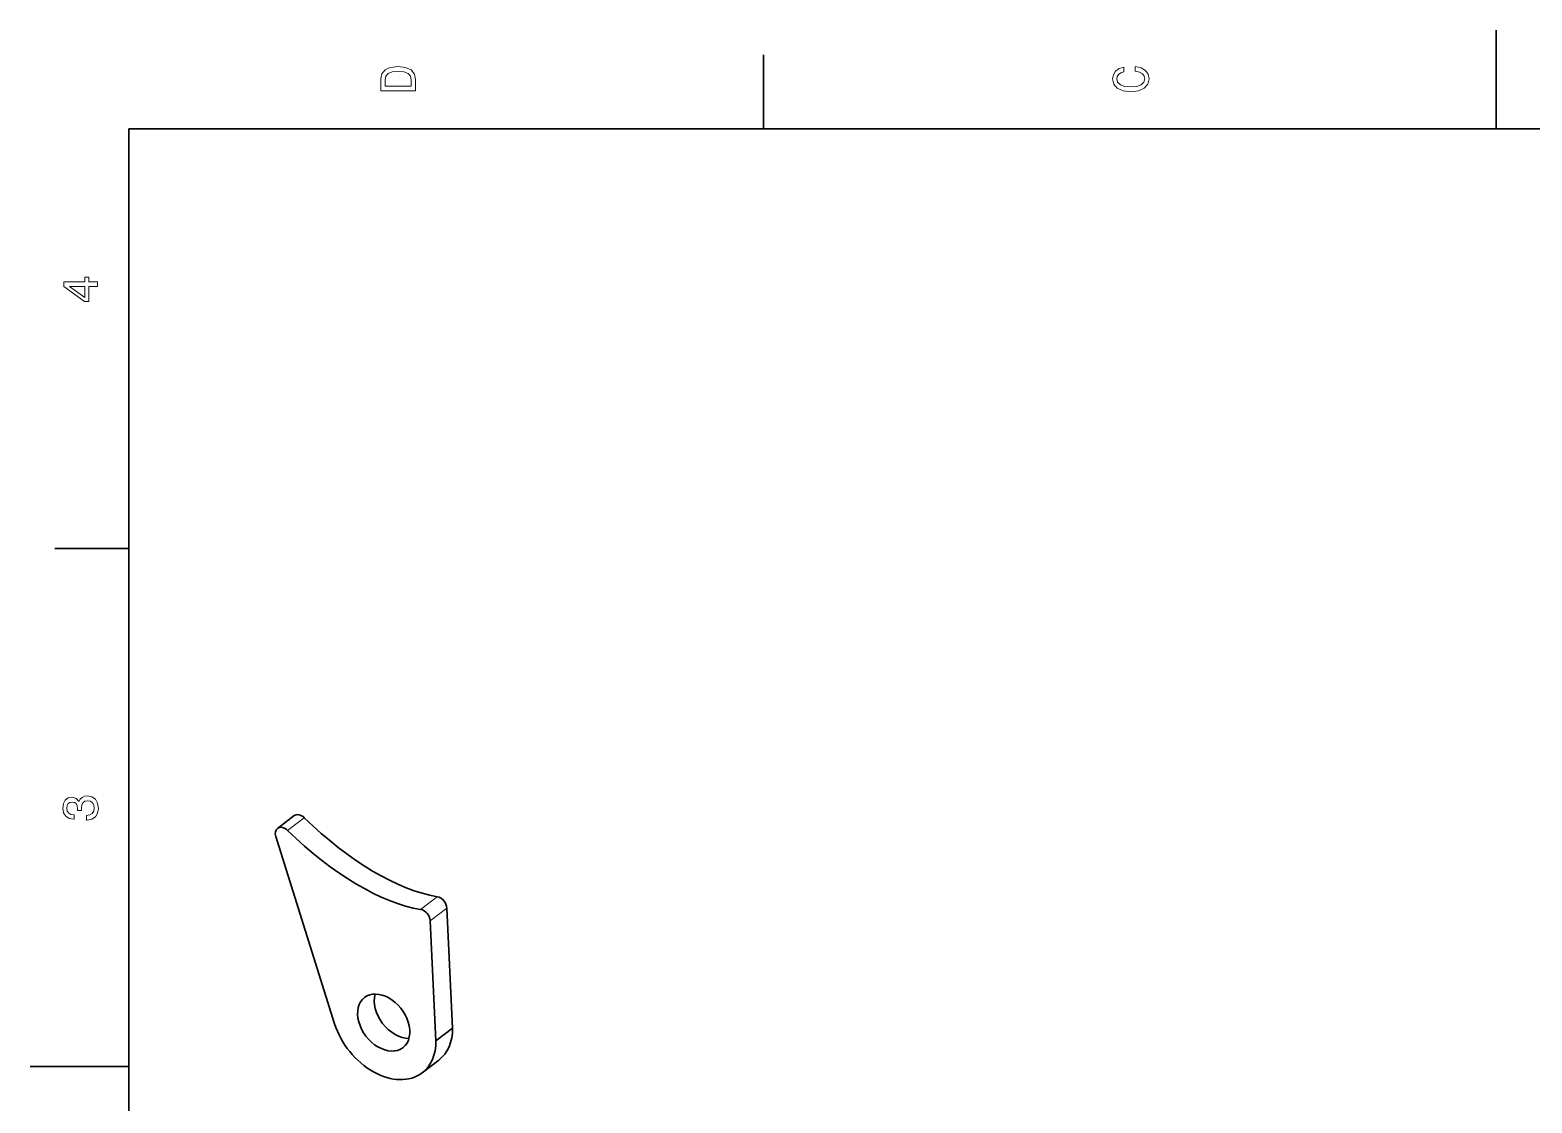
# Model space of a CAD drawing. Extents: x 0 to 297, y 0 to 210.
# Drawn here: x 0 to 152.1, y 101.3 to 210 of the extents above; entities that cross this region are included whole.
import ezdxf

# ---------------------------------------------------------------- set-up
doc = ezdxf.new("R2010")
doc.units = 0

msp = doc.modelspace()

# ---------------------------------------------------------------- linework, layer by layer
at = {"color": 7, "lineweight": 35, "ltscale": 0.25}
for p, q in [((148.5, 200), (148.5, 210)), ((10, 105), (0, 105))]:
    msp.add_line(p, q, dxfattribs=at)
at = {"color": 7, "lineweight": 35, "ltscale": 0.1875}
for p, q in [((74.300003, 200), (74.300003, 207.5)), ((10, 157.5), (2.5, 157.5))]:
    msp.add_line(p, q, dxfattribs=at)
at = {"color": 7, "lineweight": 35}
for p, q in [((287, 200), (10, 200)), ((10, 200), (10, 10))]:
    msp.add_line(p, q, dxfattribs=at)
at = {"color": 7, "lineweight": 35, "ltscale": 0.053089}
for p, q in [((26.741743, 130.423798), (25.054564, 129.134247)), ((41.11158, 107.602966), (42.798759, 108.892517)), ((41.393139, 105.667946), (39.705959, 104.378395))]:
    msp.add_line(p, q, dxfattribs=at)
at = {"color": 7, "lineweight": 13, "ltscale": 0.053089}
for p, q in [((27.775528, 130.210297), (26.088348, 128.920746)), ((41.244385, 122.206764), (39.557201, 120.917221)), ((42.217724, 121.064857), (40.530544, 119.775314))]:
    msp.add_line(p, q, dxfattribs=at)
at = {"color": 7, "lineweight": 35, "ltscale": 0.497282}
msp.add_line((30.848885, 109.345032), (24.885139, 128.321259), dxfattribs=at)
at = {"color": 7, "lineweight": 35, "ltscale": 0.304655}
for p, q in [((42.217724, 121.064857), (42.798759, 108.892517)), ((40.530544, 119.775314), (41.11158, 107.602966))]:
    msp.add_line(p, q, dxfattribs=at)
at = {"color": 7, "lineweight": 13}
for points in [[(35.533215, 204.994965), (35.533215, 203.829971), (39.033215, 203.829971), (39.033215, 204.994965), (38.922264, 205.544678), (38.584366, 205.953171), (38.034657, 206.205338), (37.283215, 206.296112), (36.516644, 206.215424), (36.21405, 206.114563), (35.971977, 205.973343), (35.644165, 205.56485), (35.563473, 205.297562)], [(35.951801, 204.959656), (36.027451, 205.342941), (36.259438, 205.605194), (36.672985, 205.761536), (37.283215, 205.811966), (37.873272, 205.756485), (38.286816, 205.600143), (38.533936, 205.332855), (38.614628, 204.959656), (38.614628, 204.298996), (35.951801, 204.298996)], [(111.93206, 205.817017), (112.35569, 205.716141), (112.658287, 205.549713), (112.844887, 205.317734), (112.905403, 205.045395), (112.814629, 204.71759), (112.54229, 204.460388), (112.098488, 204.28891), (111.483215, 204.233429), (110.872986, 204.28891), (110.424141, 204.455338), (110.151802, 204.71254), (110.055984, 205.045395), (110.106415, 205.287476), (110.247627, 205.494247), (110.474571, 205.655624), (110.787247, 205.766571), (110.787247, 206.245682), (110.308144, 206.094391), (109.94503, 205.832138), (109.718086, 205.474075), (109.637398, 205.045395), (109.763474, 204.510818), (110.116501, 204.10231), (110.696472, 203.840057), (111.483215, 203.749283), (112.269958, 203.840057), (112.84993, 204.10231), (113.208, 204.510818), (113.329041, 205.045395), (113.233215, 205.51442), (112.965927, 205.892654), (112.527161, 206.159943), (111.93206, 206.301163)], [(6.833213, 184.02739), (6.833213, 184.481277), (5.965778, 184.481277), (5.965778, 184.98056), (5.56232, 184.98056), (5.56232, 184.481277), (3.408862, 184.481277), (3.408862, 184.022339), (5.521974, 182.489197), (5.965778, 182.489197), (5.965778, 184.02739)], [(5.56232, 182.912827), (3.993876, 184.02739), (5.56232, 184.02739)], [(5.73379, 129.979111), (5.769093, 129.979111), (6.253242, 130.059799), (6.616354, 130.296829), (6.848343, 130.670029), (6.934078, 131.164276), (6.848343, 131.688766), (6.626441, 132.082138), (6.273415, 132.334305), (5.819525, 132.425079), (5.521974, 132.384735), (5.279899, 132.273788), (5.0933, 132.092224), (4.957133, 131.850143), (4.684798, 132.177963), (4.251081, 132.293961), (3.857709, 132.218307), (3.560158, 132.00145), (3.373559, 131.648422), (3.307997, 131.164276), (3.388689, 130.710388), (3.610591, 130.362396), (3.963617, 130.135452), (4.432637, 130.059799), (4.46794, 130.059799), (4.46794, 130.508652), (4.145173, 130.548996), (3.913184, 130.680115), (3.771974, 130.891937), (3.721542, 131.189484), (3.761888, 131.451736), (3.867795, 131.643372), (4.039265, 131.759369), (4.271254, 131.804764), (4.518372, 131.759369), (4.684798, 131.638336), (4.785663, 131.426514), (4.815922, 131.139053), (4.810879, 130.942368), (5.209294, 130.942368), (5.199208, 131.189484), (5.244596, 131.507217), (5.365634, 131.744247), (5.56232, 131.885452), (5.819525, 131.935883), (6.112032, 131.880417), (6.328891, 131.734161), (6.465058, 131.502167), (6.510447, 131.194534), (6.460014, 130.876801), (6.308718, 130.644821), (6.066643, 130.498566), (5.73379, 130.443085)]]:
    msp.add_lwpolyline(points, close=True, dxfattribs=at)
at = {"color": 7, "lineweight": 35}
for centre, major_axis, ratio, start_param, end_param in [((25.661818, 128.339737), (-0.607258, 0.794502), 0.706359, 4.9164114563, 6.2831806014), ((27.348999, 129.629272), (-0.607258, 0.794502), 0.706359, 4.9164114563, 6.2831806014), ((32.78331, 139.345306), (13.976788, -16.002625), 0.467045, 4.8819768817, 5.7665693273), ((25.661818, 128.339737), (-0.607258, 0.794502), 0.706359, 6.2831806014, 7.3794080919), ((31.09761, 138.046707), (13.974102, -15.993546), 0.467004, 4.8815872075, 5.7664526121), ((41.391891, 121.314056), (-0.607258, 0.794502), 0.706359, 3.9377194687, 5.6377529316), ((39.704712, 120.024506), (-0.607258, 0.794502), 0.706359, 3.9377194687, 5.6377529316), ((35.819622, 109.46331), (-1.943222, 2.542419), 0.706359, 6.2831752396, 9.4247678932), ((35.819622, 109.46331), (-1.943222, 2.542419), 0.706359, 4.2378154383, 6.2831752396), ((37.506802, 110.752861), (-1.943222, 2.542419), 0.706359, 0.4891410937, 2.6524645833), ((35.819622, 109.46331), (-1.943222, 2.542419), 0.706359, 3.141582586, 4.2378154383), ((35.819622, 109.46331), (-3.886446, 5.084831), 0.706359, 1.0962227847, 3.1415625562), ((37.506802, 110.752861), (-3.886446, 5.084831), 0.706359, 3.1415625562, 3.8895679367), ((35.819622, 109.46331), (-3.886446, 5.084831), 0.706359, 3.1415625562, 3.8895679367)]:
    msp.add_ellipse(centre, major_axis=major_axis, ratio=ratio, start_param=start_param, end_param=end_param, dxfattribs=at)

doc.saveas('drawing.dxf')
